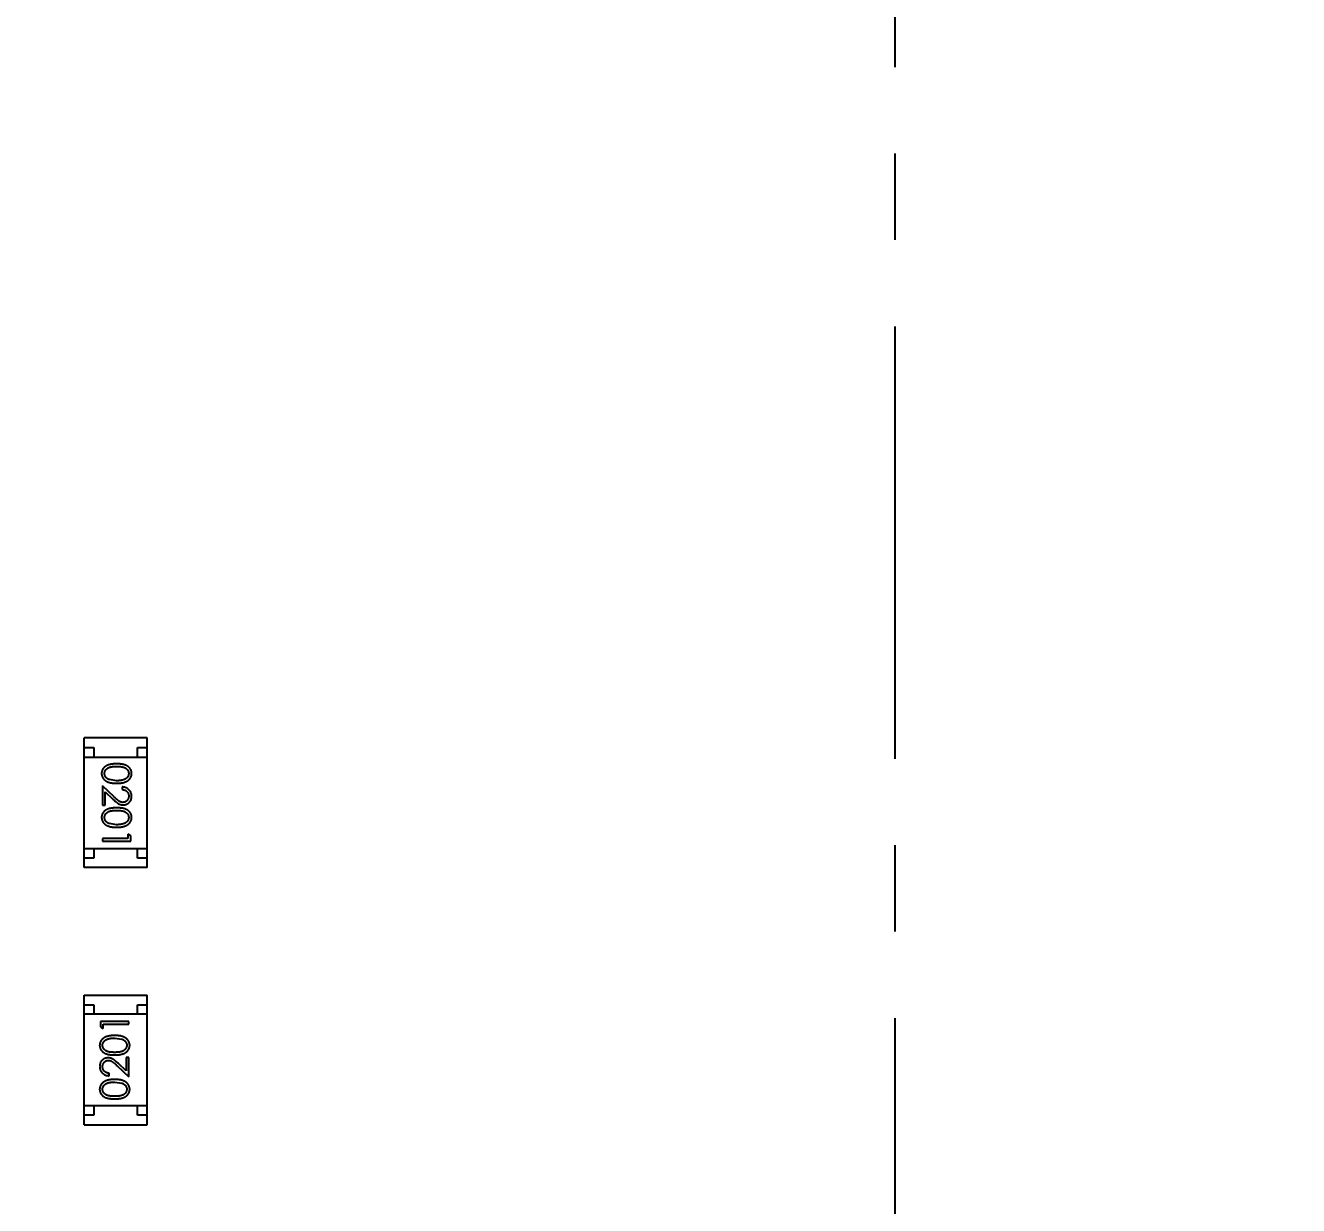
# Model space of a CAD drawing. Header units: millimetres. Extents: x -49 to 153, y -182 to -55.
# Drawn here: x 118.45 to 125.13, y -141.21 to -135.02 of the extents above; entities that cross this region are included whole.
import ezdxf

# ---------------------------------------------------------------- set-up
doc = ezdxf.new("R2010")
doc.units = ezdxf.units.MM
doc.header["$LTSCALE"] = 1.21
doc.header["$MEASUREMENT"] = 0
doc.header["$PDMODE"] = 3
doc.header["$PDSIZE"] = 0.3125
doc.linetypes.add('CENTER', pattern=[0.6, 0.375, -0.075, 0.075, -0.075])
doc.layers.get('0').update_dxf_attribs({"linetype": 'CONTINUOUS'})
doc.layers.get('DEFPOINTS').update_dxf_attribs({"linetype": 'CONTINUOUS'})
doc.layers.add('Dim', color=3, linetype='CONTINUOUS', lineweight=25)
doc.styles.get("Standard").update_dxf_attribs({"font": 'txt', "width": 0.8})
doc.dimstyles.get("Standard").update_dxf_attribs({"dimtxt": 0.15625, "dimasz": 0.1875, "dimexe": 0.125, "dimexo": 0.0625, "dimgap": 0.09, "dimtad": 0, "dimtih": 1, "dimtoh": 1, "dimzin": 4, "dimdsep": 46, "dimtxsty": 'Standard', "dimblk": '_FILLED', "dimblk1": '_FILLED', "dimblk2": '_FILLED', "dimcen": 0.09, "dimazin": 1, "dimtp": 0.01, "dimtm": 0.01, "dimtfac": 1, "dimtofl": 0, "dimtmove": 0, "dimatfit": 3, "dimldrblk": '_FILLED', "dimfxl": 1, "dimtolj": 1, "dimtzin": 4, "dimarcsym": 0})

# ---------------------------------------------------------------- blocks, each defined once
blk = doc.blocks.new('_FILLED')
at = {"color": 0, "linetype": 'ByBlock'}
blk.add_solid([(0, 0), (-1, 0.1667), (-1, -0.1667)], dxfattribs=at)
blk = doc.blocks.new('*D78')
at = {"layer": 'DEFPOINTS', "color": 0}
for p in [(146.8002, -131.0672), (123.0081, -153.3778), (123.0081, -165.0068)]:
    blk.add_point(p, dxfattribs=at)
at = {"layer": 'Dim', "color": 0, "lineweight": -2}
for p, q in [((146.8002, -131.1297), (146.8002, -165.1318)), ((123.0081, -153.4403), (123.0081, -165.1318)), ((124.5081, -165.0068), (133.0142, -165.0068)), ((145.3002, -165.0068), (136.7942, -165.0068))]:
    blk.add_line(p, q, dxfattribs=at)
at = {"layer": 'Dim', "color": 0, "lineweight": -2, "xscale": 1.5, "yscale": 1.5, "zscale": 1.5, "rotation": 180}
blk.add_blockref('_FILLED', (123.0081, -165.0068), dxfattribs=at)
at = {"layer": 'Dim', "color": 0, "lineweight": -2, "xscale": 1.5, "yscale": 1.5, "zscale": 1.5}
blk.add_blockref('_FILLED', (146.8002, -165.0068), dxfattribs=at)
at = {"layer": 'Dim', "color": 0, "insert": (134.9042, -165.0068), "char_height": 1.5, "attachment_point": 5, "line_spacing_factor": 1.5}
blk.add_mtext('\\A1;23.8', dxfattribs=at)
blk = doc.blocks.new('*D80')
at = {"layer": 'DEFPOINTS', "color": 0}
for p in [(95.7094, -126.5744), (123.0081, -126.5744), (150.6978, -126.5744), (95.977, -134.8087), (104.0987, -139.2733)]:
    blk.add_point(p, dxfattribs=at)
at = {"layer": 'Dim', "color": 0, "lineweight": -2}
for p, q in [((95.6469, -126.5744), (94.6256, -126.5744)), ((104.0468, -139.3081), (99.4459, -142.398))]:
    blk.add_line(p, q, dxfattribs=at)
for start, end in [(183.04181, 193.91939), (199.96454, 210.84213)]:
    blk.add_arc((123.0081, -126.5744), 28.2575, start, end, dxfattribs=at)
at = {"layer": 'Dim', "color": 0, "lineweight": -2, "xscale": 1.5, "yscale": 1.5, "zscale": 1.5}
for p, rotation in [((94.7506, -126.5744), 91.52090279416298), ((99.5496, -142.3283), 302.3630280277945)]:
    blk.add_blockref('_FILLED', p, dxfattribs=dict(at, rotation=rotation))
at = {"layer": 'Dim', "color": 0, "insert": (95.977, -134.8087), "char_height": 1.5, "attachment_point": 5, "rotation": 286.94197}
blk.add_mtext('\\A1;34%%d', dxfattribs=at)
blk = doc.blocks.new('*D86')
at = {"layer": 'DEFPOINTS', "color": 0}
for p in [(99.9926, -126.5744), (123.0081, -153.5028), (123.0081, -165.0068)]:
    blk.add_point(p, dxfattribs=at)
at = {"layer": 'Dim', "color": 0, "lineweight": -2}
for p, q in [((99.9926, -126.6369), (99.9926, -165.1318)), ((123.0081, -153.5653), (123.0081, -165.1318)), ((101.4926, -165.0068), (109.7103, -165.0068)), ((121.5081, -165.0068), (113.2903, -165.0068))]:
    blk.add_line(p, q, dxfattribs=at)
at = {"layer": 'Dim', "color": 0, "lineweight": -2, "xscale": 1.5, "yscale": 1.5, "zscale": 1.5, "rotation": 180}
blk.add_blockref('_FILLED', (99.9926, -165.0068), dxfattribs=at)
at = {"layer": 'Dim', "color": 0, "lineweight": -2, "xscale": 1.5, "yscale": 1.5, "zscale": 1.5}
blk.add_blockref('_FILLED', (123.0081, -165.0068), dxfattribs=at)
at = {"layer": 'Dim', "color": 0, "insert": (111.5003, -165.0068), "char_height": 1.5, "attachment_point": 5, "line_spacing_factor": 1.5}
blk.add_mtext('\\A1;23.0', dxfattribs=at)
blk = doc.blocks.new('*D87')
at = {"layer": 'DEFPOINTS', "color": 0}
for p in [(123.0049, -103.5621), (83.9714, -149.5868), (123.0049, -149.5868)]:
    blk.add_point(p, dxfattribs=at)
at = {"layer": 'Dim', "color": 0, "lineweight": -2}
for p, q in [((122.9424, -103.5621), (83.8464, -103.5621)), ((83.9714, -105.0621), (83.9714, -124.1844)), ((83.9714, -148.0868), (83.9714, -128.9644)), ((122.9424, -149.5868), (83.8464, -149.5868))]:
    blk.add_line(p, q, dxfattribs=at)
at = {"layer": 'Dim', "color": 0, "lineweight": -2, "xscale": 1.5, "yscale": 1.5, "zscale": 1.5}
for p, rotation in [((83.9714, -103.5621), 90), ((83.9714, -149.5868), 270)]:
    blk.add_blockref('_FILLED', p, dxfattribs=dict(at, rotation=rotation))
at = {"layer": 'Dim', "color": 0, "insert": (83.9714, -126.5744), "char_height": 1.5, "attachment_point": 5, "rotation": 90, "line_spacing_factor": 1.5}
blk.add_mtext('\\A1;%%C46.0', dxfattribs=at)

msp = doc.modelspace()

# ---------------------------------------------------------------- linework, layer by layer
at = {"color": 4, "linetype": 'CENTER', "ltscale": 5}
msp.add_line((123.0081, -100.2974), (123.0081, -153.3778), dxfattribs=at)
at = {"color": 6, "linetype": 'Continuous'}
for p, q in [((119.0838, -138.7571), (118.7538, -138.7571)), ((118.7538, -139.4371), (118.7538, -138.7571)), ((118.7538, -138.8071), (118.8038, -138.8071)), ((118.8038, -138.8071), (118.8038, -138.8571)), ((119.0338, -138.8071), (119.0838, -138.8071)), ((119.0338, -138.8571), (119.0338, -138.8071)), ((119.0838, -139.4371), (119.0838, -138.7571)), ((118.7538, -138.8571), (119.0838, -138.8571)), ((118.9112, -139.0667), (118.8491, -139.0085)), ((118.8491, -139.0085), (118.8491, -139.1105)), ((118.9241, -138.9816), (118.8864, -138.9759)), ((118.9529, -139.0143), (118.9529, -139.0278)), ((118.8645, -139.0407), (118.9045, -139.0782)), ((118.8645, -139.1105), (118.8645, -139.0407)), ((118.8491, -139.1105), (118.8645, -139.1105)), ((118.9241, -139.2124), (118.8864, -139.2067)), ((118.9837, -139.2855), (118.8491, -139.2855)), ((118.8491, -139.2855), (118.8491, -139.2989)), ((118.9991, -139.2712), (118.9837, -139.2624)), ((118.9837, -139.2624), (118.9837, -139.2855)), ((118.9991, -139.2989), (118.9991, -139.2712)), ((118.7538, -139.3371), (119.0838, -139.3371)), ((118.8038, -139.3371), (118.8038, -139.3871)), ((118.8491, -139.2989), (118.9991, -139.2989)), ((119.0338, -139.3871), (119.0338, -139.3371)), ((118.8038, -139.3871), (118.7538, -139.3871)), ((119.0838, -139.3871), (119.0338, -139.3871)), ((119.0838, -139.4371), (118.7538, -139.4371)), ((118.754, -140.1073), (119.084, -140.1073)), ((118.7541, -140.7873), (118.754, -140.1073)), ((118.754, -140.1573), (118.804, -140.1573)), ((118.804, -140.1573), (118.804, -140.2073)), ((119.034, -140.1573), (119.084, -140.1573)), ((119.034, -140.2073), (119.034, -140.1573)), ((119.0841, -140.7873), (119.084, -140.1073)), ((119.084, -140.2073), (118.754, -140.2073)), ((118.9888, -140.2455), (118.8388, -140.2455)), ((118.8388, -140.2455), (118.8388, -140.2732)), ((118.8388, -140.2732), (118.8542, -140.282)), ((118.8542, -140.2589), (118.9888, -140.2589)), ((118.8542, -140.282), (118.8542, -140.2589)), ((118.9888, -140.2589), (118.9888, -140.2455)), ((118.9138, -140.332), (118.9515, -140.3377)), ((118.9267, -140.4777), (118.9888, -140.5358)), ((118.9734, -140.5037), (118.9333, -140.4662)), ((118.9888, -140.4339), (118.9734, -140.4339)), ((118.9734, -140.4339), (118.9734, -140.5037)), ((118.9888, -140.5358), (118.9888, -140.4339)), ((118.8849, -140.5301), (118.8849, -140.5166)), ((118.9138, -140.5628), (118.9515, -140.5684)), ((119.0841, -140.6873), (118.7541, -140.6873)), ((118.8041, -140.6873), (118.8041, -140.7373)), ((119.0341, -140.7373), (119.0341, -140.6873)), ((118.8041, -140.7373), (118.7541, -140.7373)), ((119.0841, -140.7373), (119.0341, -140.7373)), ((118.7541, -140.7873), (119.0841, -140.7873))]:
    msp.add_line(p, q, dxfattribs=at)
at = {"color": 7, "linetype": 'Continuous'}
msp.add_arc((123.0081, -126.5744), 24.48, 100.97933, 79.01595, dxfattribs=at)
at = {"color": 6, "linetype": 'Continuous'}
for points, knots in [([(118.924, -138.8931), (118.9216, -138.8932), (118.917, -138.8932), (118.9102, -138.8935), (118.9039, -138.894), (118.8979, -138.8947), (118.8924, -138.8956), (118.8872, -138.8967), (118.8825, -138.898), (118.8782, -138.8995), (118.8742, -138.9012), (118.8705, -138.9031), (118.867, -138.9051), (118.8638, -138.9073), (118.8608, -138.9096), (118.8581, -138.912), (118.8557, -138.9147), (118.8535, -138.9175), (118.8515, -138.9204), (118.8499, -138.9234), (118.8484, -138.9265), (118.8473, -138.9297), (118.8464, -138.933), (118.8457, -138.9363), (118.8453, -138.9398), (118.8453, -138.9421), (118.8452, -138.9433)], [0, 0, 0, 0, 0.068113, 0.132564, 0.193427, 0.250218, 0.303569, 0.353576, 0.400235, 0.443586, 0.484619, 0.524292, 0.56238, 0.599049, 0.63494, 0.669782, 0.704009, 0.737842, 0.771098, 0.803896, 0.836415, 0.868639, 0.900715, 0.933378, 0.966213, 1, 1, 1, 1]), ([(118.8452, -138.9433), (118.8453, -138.9445), (118.8453, -138.9469), (118.8457, -138.9504), (118.8464, -138.9538), (118.8473, -138.9572), (118.8485, -138.9604), (118.85, -138.9636), (118.8517, -138.9667), (118.8537, -138.9697), (118.856, -138.9726), (118.8585, -138.9753), (118.8613, -138.978), (118.8643, -138.9804), (118.8676, -138.9826), (118.8712, -138.9847), (118.875, -138.9866), (118.8791, -138.9884), (118.8834, -138.99), (118.8882, -138.9913), (118.8933, -138.9925), (118.8987, -138.9935), (118.9046, -138.9942), (118.9107, -138.9947), (118.9173, -138.995), (118.9217, -138.995), (118.924, -138.9951)], [0, 0, 0, 0, 0.033824, 0.067298, 0.10028, 0.133019, 0.165736, 0.198792, 0.232372, 0.266409, 0.301016, 0.336196, 0.371972, 0.408574, 0.446394, 0.485225, 0.525372, 0.567224, 0.611081, 0.65775, 0.70702, 0.759235, 0.814484, 0.873227, 0.934937, 1, 1, 1, 1]), ([(118.8606, -138.9438), (118.8607, -138.9421), (118.8609, -138.9388), (118.8622, -138.9339), (118.8642, -138.9292), (118.8666, -138.9254), (118.8689, -138.9226), (118.8708, -138.9205), (118.873, -138.9186), (118.8753, -138.9168), (118.8778, -138.9152), (118.8805, -138.9138), (118.8834, -138.9124), (118.8865, -138.9111), (118.8899, -138.9101), (118.8937, -138.9091), (118.8979, -138.9084), (118.9024, -138.9077), (118.9073, -138.9072), (118.9125, -138.9069), (118.9182, -138.9066), (118.9221, -138.9066), (118.9241, -138.9066)], [0, 0, 0, 0, 0.060034, 0.120278, 0.182348, 0.247919, 0.281641, 0.315701, 0.350322, 0.385703, 0.421819, 0.459196, 0.497866, 0.538301, 0.58121, 0.628183, 0.679403, 0.734699, 0.794074, 0.858416, 0.927049, 1, 1, 1, 1]), ([(118.8864, -138.9759), (118.8853, -138.9755), (118.8833, -138.9748), (118.8803, -138.9735), (118.8776, -138.972), (118.8751, -138.9704), (118.8728, -138.9686), (118.8706, -138.9668), (118.8687, -138.9648), (118.8665, -138.962), (118.8641, -138.9583), (118.8621, -138.9536), (118.8608, -138.9487), (118.8607, -138.9454), (118.8606, -138.9438)], [0, 0, 0, 0, 0.075949, 0.148549, 0.218996, 0.286119, 0.351826, 0.416074, 0.478265, 0.540325, 0.660405, 0.774606, 0.887187, 1, 1, 1, 1]), ([(119.0029, -138.9433), (119.0029, -138.9421), (119.0029, -138.9398), (119.0025, -138.9363), (119.0018, -138.933), (119.0009, -138.9297), (118.9997, -138.9264), (118.9982, -138.9233), (118.9965, -138.9203), (118.9946, -138.9173), (118.9923, -138.9145), (118.9899, -138.9119), (118.9872, -138.9094), (118.9842, -138.9071), (118.981, -138.9049), (118.9776, -138.9029), (118.9739, -138.9011), (118.9699, -138.8994), (118.9656, -138.8979), (118.9609, -138.8967), (118.9558, -138.8955), (118.9502, -138.8947), (118.9443, -138.894), (118.9379, -138.8935), (118.9311, -138.8932), (118.9264, -138.8932), (118.924, -138.8931)], [0, 0, 0, 0, 0.033742, 0.066533, 0.099153, 0.13154, 0.164087, 0.196563, 0.229707, 0.263315, 0.297504, 0.331686, 0.366482, 0.4021, 0.438958, 0.476748, 0.515985, 0.556589, 0.599519, 0.645765, 0.695487, 0.748721, 0.805687, 0.866754, 0.931405, 1, 1, 1, 1]), ([(118.924, -138.9951), (118.9263, -138.995), (118.9308, -138.995), (118.9374, -138.9947), (118.9436, -138.9942), (118.9494, -138.9934), (118.9549, -138.9925), (118.96, -138.9913), (118.9648, -138.9899), (118.9692, -138.9883), (118.9733, -138.9865), (118.9771, -138.9846), (118.9807, -138.9824), (118.984, -138.9802), (118.987, -138.9778), (118.9898, -138.9752), (118.9923, -138.9725), (118.9945, -138.9696), (118.9965, -138.9666), (118.9982, -138.9636), (118.9997, -138.9604), (119.0009, -138.9571), (119.0018, -138.9538), (119.0025, -138.9504), (119.0029, -138.9469), (119.0029, -138.9445), (119.0029, -138.9433)], [0, 0, 0, 0, 0.065278, 0.127205, 0.186168, 0.241675, 0.294115, 0.343609, 0.390387, 0.434463, 0.476646, 0.517002, 0.555936, 0.593716, 0.630057, 0.665601, 0.700745, 0.734917, 0.768681, 0.802087, 0.834849, 0.867433, 0.900138, 0.932806, 0.966212, 1, 1, 1, 1]), ([(118.9241, -138.9066), (118.9261, -138.9066), (118.93, -138.9066), (118.9357, -138.9069), (118.9409, -138.9072), (118.9458, -138.9077), (118.9504, -138.9083), (118.9545, -138.9092), (118.9583, -138.9101), (118.9617, -138.9112), (118.9648, -138.9124), (118.9677, -138.9138), (118.9704, -138.9153), (118.9729, -138.9169), (118.9752, -138.9186), (118.9774, -138.9205), (118.9793, -138.9226), (118.9816, -138.9254), (118.9839, -138.9292), (118.986, -138.9339), (118.9873, -138.9388), (118.9875, -138.9421), (118.9875, -138.9437)], [0, 0, 0, 0, 0.073302, 0.142286, 0.206253, 0.266017, 0.321612, 0.372532, 0.419497, 0.462398, 0.502825, 0.541489, 0.579034, 0.615143, 0.650298, 0.684912, 0.718701, 0.752189, 0.817245, 0.879117, 0.939613, 1, 1, 1, 1]), ([(118.9875, -138.9437), (118.9875, -138.9454), (118.9873, -138.9487), (118.986, -138.9535), (118.9839, -138.9582), (118.9816, -138.9619), (118.9793, -138.9648), (118.9773, -138.9668), (118.9751, -138.9688), (118.9726, -138.9706), (118.9699, -138.9723), (118.9669, -138.9738), (118.9637, -138.9753), (118.9603, -138.9766), (118.9566, -138.9778), (118.9527, -138.9789), (118.9486, -138.9797), (118.9442, -138.9804), (118.9395, -138.9809), (118.9346, -138.9814), (118.9294, -138.9815), (118.9259, -138.9816), (118.9241, -138.9816)], [0, 0, 0, 0, 0.059689, 0.119507, 0.181075, 0.246162, 0.279894, 0.314468, 0.350403, 0.387474, 0.426147, 0.466624, 0.508745, 0.553328, 0.600058, 0.649177, 0.700552, 0.754894, 0.811825, 0.871514, 0.934319, 1, 1, 1, 1]), ([(119.0029, -139.0632), (119.0029, -139.0615), (119.0028, -139.0582), (119.0021, -139.0534), (119.001, -139.0488), (118.9995, -139.0444), (118.9975, -139.0402), (118.9951, -139.0361), (118.9922, -139.0323), (118.9889, -139.0288), (118.9853, -139.0255), (118.9814, -139.0226), (118.9772, -139.0202), (118.9729, -139.0182), (118.9682, -139.0165), (118.9633, -139.0154), (118.9582, -139.0146), (118.9547, -139.0144), (118.9529, -139.0143)], [0, 0, 0, 0, 0.06445, 0.126725, 0.187421, 0.247417, 0.306749, 0.366595, 0.427749, 0.490235, 0.553031, 0.614805, 0.676505, 0.738096, 0.801021, 0.864897, 0.931209, 1, 1, 1, 1]), ([(118.9045, -139.0782), (118.9061, -139.0796), (118.909, -139.0824), (118.9134, -139.0863), (118.9175, -139.0899), (118.9214, -139.0931), (118.925, -139.0959), (118.9284, -139.0984), (118.9316, -139.1005), (118.9354, -139.1028), (118.9401, -139.1052), (118.946, -139.1071), (118.9521, -139.1083), (118.9563, -139.1085), (118.9583, -139.1085)], [0, 0, 0, 0, 0.09953, 0.192079, 0.277712, 0.357454, 0.429648, 0.495771, 0.555538, 0.608657, 0.707578, 0.804328, 0.901298, 1, 1, 1, 1]), ([(118.9571, -139.0951), (118.9555, -139.095), (118.9523, -139.0949), (118.9475, -139.0938), (118.9428, -139.0921), (118.939, -139.0902), (118.9359, -139.0881), (118.9332, -139.0862), (118.9303, -139.0839), (118.927, -139.0812), (118.9235, -139.0781), (118.9196, -139.0747), (118.9155, -139.0708), (118.9126, -139.0681), (118.9112, -139.0667)], [0, 0, 0, 0, 0.088014, 0.174976, 0.2638, 0.355443, 0.406413, 0.465519, 0.533076, 0.609353, 0.693899, 0.787171, 0.889197, 1, 1, 1, 1]), ([(118.9529, -139.0278), (118.9543, -139.0279), (118.9569, -139.0281), (118.9606, -139.0289), (118.9642, -139.0298), (118.9675, -139.0311), (118.9706, -139.0326), (118.9735, -139.0343), (118.9761, -139.0363), (118.9785, -139.0386), (118.9806, -139.041), (118.9825, -139.0436), (118.9841, -139.0464), (118.9853, -139.0494), (118.9863, -139.0524), (118.987, -139.0557), (118.9875, -139.059), (118.9875, -139.0614), (118.9876, -139.0625)], [0, 0, 0, 0, 0.073648, 0.143686, 0.210962, 0.275557, 0.338064, 0.399311, 0.4594, 0.51934, 0.579024, 0.637809, 0.695959, 0.754122, 0.813113, 0.873453, 0.935561, 1, 1, 1, 1]), ([(118.9876, -139.0625), (118.9875, -139.0636), (118.9875, -139.0659), (118.987, -139.0691), (118.9863, -139.0722), (118.9854, -139.0752), (118.9841, -139.078), (118.9825, -139.0807), (118.9807, -139.0832), (118.9786, -139.0857), (118.9763, -139.0879), (118.9739, -139.0898), (118.9714, -139.0914), (118.9688, -139.0928), (118.966, -139.0938), (118.9631, -139.0945), (118.9602, -139.095), (118.9582, -139.095), (118.9571, -139.0951)], [0, 0, 0, 0, 0.068027, 0.133505, 0.19695, 0.26027, 0.322741, 0.384982, 0.448465, 0.513424, 0.578224, 0.640011, 0.700094, 0.760067, 0.819012, 0.877878, 0.938035, 1, 1, 1, 1]), ([(118.9583, -139.1085), (118.9598, -139.1085), (118.9628, -139.1084), (118.9671, -139.1078), (118.9712, -139.1068), (118.9752, -139.1055), (118.9791, -139.1037), (118.9828, -139.1015), (118.9863, -139.099), (118.9897, -139.096), (118.9928, -139.0928), (118.9955, -139.0893), (118.9978, -139.0855), (118.9997, -139.0816), (119.0012, -139.0773), (119.0022, -139.0728), (119.0028, -139.0681), (119.0029, -139.0649), (119.0029, -139.0632)], [0, 0, 0, 0, 0.06271, 0.123347, 0.183401, 0.242828, 0.302097, 0.36242, 0.423725, 0.487032, 0.550491, 0.612709, 0.674265, 0.73617, 0.799211, 0.863483, 0.930525, 1, 1, 1, 1]), ([(118.924, -139.1239), (118.9216, -139.1239), (118.917, -139.124), (118.9102, -139.1243), (118.9039, -139.1248), (118.8979, -139.1255), (118.8924, -139.1264), (118.8873, -139.1274), (118.8825, -139.1288), (118.8782, -139.1303), (118.8742, -139.132), (118.8705, -139.1338), (118.867, -139.1358), (118.8638, -139.138), (118.8608, -139.1403), (118.8581, -139.1428), (118.8557, -139.1455), (118.8535, -139.1482), (118.8516, -139.1512), (118.8499, -139.1542), (118.8484, -139.1573), (118.8473, -139.1605), (118.8464, -139.1637), (118.8457, -139.1671), (118.8453, -139.1706), (118.8453, -139.1729), (118.8453, -139.1741)], [0, 0, 0, 0, 0.068113, 0.132564, 0.193427, 0.250218, 0.303569, 0.353576, 0.400235, 0.443586, 0.484619, 0.524292, 0.56238, 0.599049, 0.63494, 0.669782, 0.704009, 0.737842, 0.771098, 0.803896, 0.836415, 0.868639, 0.900715, 0.933378, 0.966213, 1, 1, 1, 1]), ([(118.8606, -139.1745), (118.8607, -139.1729), (118.8609, -139.1696), (118.8622, -139.1647), (118.8643, -139.16), (118.8666, -139.1562), (118.8689, -139.1533), (118.8709, -139.1513), (118.873, -139.1494), (118.8753, -139.1476), (118.8778, -139.146), (118.8805, -139.1445), (118.8834, -139.1432), (118.8866, -139.1419), (118.89, -139.1408), (118.8937, -139.1399), (118.8979, -139.1391), (118.9024, -139.1385), (118.9073, -139.138), (118.9126, -139.1377), (118.9182, -139.1374), (118.9221, -139.1374), (118.9241, -139.1374)], [0, 0, 0, 0, 0.060034, 0.120278, 0.182348, 0.247919, 0.281641, 0.315701, 0.350322, 0.385703, 0.421819, 0.459196, 0.497866, 0.538301, 0.58121, 0.628183, 0.679403, 0.734699, 0.794074, 0.858416, 0.927049, 1, 1, 1, 1]), ([(119.0029, -139.1741), (119.0029, -139.1729), (119.0029, -139.1705), (119.0025, -139.1671), (119.0018, -139.1637), (119.0009, -139.1604), (118.9997, -139.1572), (118.9983, -139.1541), (118.9965, -139.1511), (118.9946, -139.1481), (118.9924, -139.1453), (118.9899, -139.1426), (118.9872, -139.1402), (118.9842, -139.1378), (118.981, -139.1357), (118.9776, -139.1337), (118.9739, -139.1318), (118.9699, -139.1302), (118.9656, -139.1287), (118.9609, -139.1274), (118.9558, -139.1263), (118.9503, -139.1255), (118.9443, -139.1248), (118.9379, -139.1243), (118.9311, -139.124), (118.9264, -139.1239), (118.924, -139.1239)], [0, 0, 0, 0, 0.033742, 0.066533, 0.099153, 0.13154, 0.164087, 0.196563, 0.229707, 0.263315, 0.297504, 0.331686, 0.366482, 0.4021, 0.438958, 0.476748, 0.515985, 0.556589, 0.599519, 0.645765, 0.695487, 0.748721, 0.805687, 0.866754, 0.931405, 1, 1, 1, 1]), ([(118.9241, -139.1374), (118.9261, -139.1374), (118.93, -139.1374), (118.9357, -139.1377), (118.941, -139.138), (118.9459, -139.1385), (118.9504, -139.1391), (118.9545, -139.1399), (118.9583, -139.1408), (118.9617, -139.1419), (118.9648, -139.1432), (118.9677, -139.1445), (118.9704, -139.146), (118.9729, -139.1477), (118.9753, -139.1494), (118.9774, -139.1513), (118.9793, -139.1533), (118.9816, -139.1562), (118.9839, -139.1599), (118.9861, -139.1646), (118.9873, -139.1695), (118.9875, -139.1729), (118.9876, -139.1745)], [0, 0, 0, 0, 0.073302, 0.142286, 0.206253, 0.266017, 0.321612, 0.372532, 0.419497, 0.462398, 0.502825, 0.541489, 0.579034, 0.615143, 0.650298, 0.684912, 0.718701, 0.752189, 0.817245, 0.879117, 0.939613, 1, 1, 1, 1]), ([(118.8453, -139.1741), (118.8453, -139.1753), (118.8453, -139.1776), (118.8458, -139.1812), (118.8464, -139.1846), (118.8473, -139.1879), (118.8486, -139.1912), (118.85, -139.1944), (118.8518, -139.1975), (118.8537, -139.2005), (118.856, -139.2034), (118.8585, -139.2061), (118.8613, -139.2087), (118.8643, -139.2111), (118.8676, -139.2134), (118.8712, -139.2154), (118.875, -139.2174), (118.8791, -139.2191), (118.8835, -139.2208), (118.8882, -139.2221), (118.8933, -139.2233), (118.8987, -139.2242), (118.9046, -139.2249), (118.9107, -139.2255), (118.9173, -139.2258), (118.9217, -139.2258), (118.924, -139.2258)], [0, 0, 0, 0, 0.033824, 0.067298, 0.10028, 0.133019, 0.165736, 0.198792, 0.232372, 0.266409, 0.301016, 0.336196, 0.371972, 0.408574, 0.446394, 0.485225, 0.525372, 0.567224, 0.611081, 0.65775, 0.70702, 0.759235, 0.814484, 0.873227, 0.934937, 1, 1, 1, 1]), ([(118.8864, -139.2067), (118.8853, -139.2063), (118.8833, -139.2056), (118.8804, -139.2042), (118.8776, -139.2028), (118.8751, -139.2012), (118.8728, -139.1994), (118.8707, -139.1976), (118.8688, -139.1956), (118.8665, -139.1927), (118.8642, -139.1891), (118.8622, -139.1844), (118.8608, -139.1795), (118.8607, -139.1762), (118.8606, -139.1745)], [0, 0, 0, 0, 0.075949, 0.148549, 0.218996, 0.286119, 0.351826, 0.416074, 0.478265, 0.540325, 0.660405, 0.774606, 0.887187, 1, 1, 1, 1]), ([(118.924, -139.2258), (118.9263, -139.2258), (118.9308, -139.2258), (118.9374, -139.2255), (118.9436, -139.2249), (118.9495, -139.2242), (118.9549, -139.2232), (118.9601, -139.2221), (118.9648, -139.2206), (118.9692, -139.2191), (118.9733, -139.2172), (118.9771, -139.2153), (118.9807, -139.2132), (118.984, -139.211), (118.987, -139.2085), (118.9898, -139.206), (118.9923, -139.2033), (118.9946, -139.2004), (118.9966, -139.1974), (118.9983, -139.1943), (118.9997, -139.1912), (119.0009, -139.1879), (119.0018, -139.1846), (119.0025, -139.1811), (119.0029, -139.1776), (119.0029, -139.1753), (119.0029, -139.1741)], [0, 0, 0, 0, 0.065278, 0.127205, 0.186168, 0.241675, 0.294115, 0.343609, 0.390387, 0.434463, 0.476646, 0.517002, 0.555936, 0.593716, 0.630057, 0.665601, 0.700745, 0.734917, 0.768681, 0.802087, 0.834849, 0.867433, 0.900138, 0.932806, 0.966212, 1, 1, 1, 1]), ([(118.9876, -139.1745), (118.9875, -139.1762), (118.9873, -139.1794), (118.9861, -139.1843), (118.9839, -139.189), (118.9816, -139.1927), (118.9793, -139.1956), (118.9773, -139.1976), (118.9751, -139.1996), (118.9726, -139.2014), (118.9699, -139.2031), (118.9669, -139.2046), (118.9637, -139.2061), (118.9603, -139.2074), (118.9566, -139.2085), (118.9527, -139.2096), (118.9486, -139.2104), (118.9442, -139.2112), (118.9395, -139.2117), (118.9346, -139.2121), (118.9294, -139.2123), (118.9259, -139.2124), (118.9241, -139.2124)], [0, 0, 0, 0, 0.059689, 0.119507, 0.181075, 0.246162, 0.279894, 0.314468, 0.350403, 0.387474, 0.426147, 0.466624, 0.508745, 0.553328, 0.600058, 0.649177, 0.700552, 0.754894, 0.811825, 0.871514, 0.934319, 1, 1, 1, 1]), ([(118.9138, -140.3185), (118.9115, -140.3186), (118.907, -140.3186), (118.9005, -140.3189), (118.8943, -140.3195), (118.8884, -140.3202), (118.883, -140.3212), (118.8778, -140.3223), (118.8731, -140.3237), (118.8687, -140.3253), (118.8646, -140.3271), (118.8607, -140.329), (118.8572, -140.3312), (118.8539, -140.3334), (118.8509, -140.3358), (118.8481, -140.3384), (118.8455, -140.3411), (118.8433, -140.344), (118.8413, -140.347), (118.8396, -140.3501), (118.8382, -140.3532), (118.837, -140.3565), (118.8361, -140.3598), (118.8354, -140.3632), (118.835, -140.3668), (118.835, -140.3691), (118.8349, -140.3703)], [0, 0, 0, 0, 0.065278, 0.127205, 0.186168, 0.241675, 0.294115, 0.343609, 0.390387, 0.434463, 0.476646, 0.517002, 0.555936, 0.593716, 0.630057, 0.665601, 0.700745, 0.734917, 0.768681, 0.802087, 0.834849, 0.867433, 0.900138, 0.932806, 0.966212, 1, 1, 1, 1]), ([(118.8503, -140.3699), (118.8504, -140.3682), (118.8506, -140.3649), (118.8518, -140.3601), (118.854, -140.3554), (118.8563, -140.3517), (118.8586, -140.3488), (118.8606, -140.3468), (118.8628, -140.3448), (118.8653, -140.343), (118.868, -140.3413), (118.871, -140.3398), (118.8741, -140.3383), (118.8776, -140.337), (118.8812, -140.3358), (118.8851, -140.3348), (118.8893, -140.334), (118.8937, -140.3332), (118.8984, -140.3327), (118.9033, -140.3322), (118.9084, -140.3321), (118.912, -140.332), (118.9138, -140.332)], [0, 0, 0, 0, 0.059689, 0.119507, 0.181075, 0.246162, 0.279894, 0.314468, 0.350403, 0.387474, 0.426147, 0.466624, 0.508745, 0.553328, 0.600058, 0.649177, 0.700552, 0.754894, 0.811825, 0.871514, 0.934319, 1, 1, 1, 1]), ([(118.9926, -140.3703), (118.9926, -140.3691), (118.9926, -140.3667), (118.9921, -140.3632), (118.9915, -140.3598), (118.9905, -140.3564), (118.9893, -140.3532), (118.9879, -140.35), (118.9861, -140.3469), (118.9842, -140.3439), (118.9819, -140.341), (118.9794, -140.3383), (118.9766, -140.3357), (118.9735, -140.3333), (118.9702, -140.331), (118.9667, -140.3289), (118.9629, -140.327), (118.9588, -140.3252), (118.9544, -140.3236), (118.9497, -140.3223), (118.9446, -140.3211), (118.9391, -140.3202), (118.9333, -140.3195), (118.9271, -140.3189), (118.9206, -140.3186), (118.9161, -140.3186), (118.9138, -140.3185)], [0, 0, 0, 0, 0.033824, 0.067298, 0.10028, 0.133019, 0.165736, 0.198792, 0.232372, 0.266409, 0.301016, 0.336196, 0.371972, 0.408574, 0.446394, 0.485225, 0.525372, 0.567224, 0.611081, 0.65775, 0.70702, 0.759235, 0.814484, 0.873227, 0.934937, 1, 1, 1, 1]), ([(118.9515, -140.3377), (118.9525, -140.3381), (118.9546, -140.3388), (118.9575, -140.3402), (118.9602, -140.3416), (118.9628, -140.3432), (118.9651, -140.345), (118.9672, -140.3468), (118.9691, -140.3488), (118.9714, -140.3516), (118.9737, -140.3553), (118.9757, -140.36), (118.977, -140.3649), (118.9772, -140.3682), (118.9772, -140.3699)], [0, 0, 0, 0, 0.075949, 0.148549, 0.218996, 0.286119, 0.351826, 0.416074, 0.478265, 0.540325, 0.660405, 0.774606, 0.887187, 1, 1, 1, 1]), ([(118.8349, -140.3703), (118.835, -140.3715), (118.835, -140.3738), (118.8354, -140.3773), (118.8361, -140.3807), (118.837, -140.3839), (118.8382, -140.3872), (118.8396, -140.3903), (118.8413, -140.3933), (118.8433, -140.3963), (118.8455, -140.3991), (118.848, -140.4017), (118.8507, -140.4042), (118.8536, -140.4065), (118.8569, -140.4087), (118.8603, -140.4107), (118.864, -140.4125), (118.868, -140.4142), (118.8723, -140.4157), (118.877, -140.417), (118.8821, -140.4181), (118.8876, -140.4189), (118.8936, -140.4196), (118.9, -140.4201), (118.9068, -140.4204), (118.9114, -140.4204), (118.9138, -140.4205)], [0, 0, 0, 0, 0.033742, 0.066533, 0.099153, 0.13154, 0.164087, 0.196563, 0.229707, 0.263315, 0.297504, 0.331686, 0.366482, 0.4021, 0.438958, 0.476748, 0.515985, 0.556589, 0.599519, 0.645765, 0.695487, 0.748721, 0.805687, 0.866754, 0.931405, 1, 1, 1, 1]), ([(118.9138, -140.407), (118.9118, -140.407), (118.9079, -140.407), (118.9022, -140.4067), (118.8969, -140.4064), (118.892, -140.4059), (118.8875, -140.4053), (118.8834, -140.4044), (118.8796, -140.4035), (118.8762, -140.4024), (118.8731, -140.4012), (118.8702, -140.3998), (118.8675, -140.3983), (118.865, -140.3967), (118.8626, -140.395), (118.8605, -140.3931), (118.8586, -140.3911), (118.8563, -140.3882), (118.854, -140.3845), (118.8518, -140.3798), (118.8506, -140.3748), (118.8504, -140.3715), (118.8503, -140.3699)], [0, 0, 0, 0, 0.073302, 0.142286, 0.206253, 0.266017, 0.321612, 0.372532, 0.419497, 0.462398, 0.502825, 0.541489, 0.579034, 0.615143, 0.650298, 0.684912, 0.718701, 0.752189, 0.817245, 0.879117, 0.939613, 1, 1, 1, 1]), ([(118.9772, -140.3699), (118.9772, -140.3715), (118.977, -140.3748), (118.9757, -140.3797), (118.9736, -140.3844), (118.9712, -140.3882), (118.9689, -140.391), (118.967, -140.3931), (118.9649, -140.395), (118.9626, -140.3968), (118.96, -140.3984), (118.9573, -140.3999), (118.9544, -140.4012), (118.9513, -140.4025), (118.9479, -140.4036), (118.9441, -140.4045), (118.94, -140.4052), (118.9355, -140.4059), (118.9306, -140.4064), (118.9253, -140.4067), (118.9197, -140.407), (118.9158, -140.407), (118.9138, -140.407)], [0, 0, 0, 0, 0.060034, 0.120278, 0.182348, 0.247919, 0.281641, 0.315701, 0.350322, 0.385703, 0.421819, 0.459196, 0.497866, 0.538301, 0.58121, 0.628183, 0.679403, 0.734699, 0.794074, 0.858416, 0.927049, 1, 1, 1, 1]), ([(118.9138, -140.4205), (118.9162, -140.4204), (118.9209, -140.4204), (118.9276, -140.4201), (118.934, -140.4196), (118.9399, -140.4189), (118.9455, -140.418), (118.9506, -140.4169), (118.9553, -140.4156), (118.9597, -140.4141), (118.9637, -140.4124), (118.9674, -140.4105), (118.9709, -140.4085), (118.9741, -140.4064), (118.977, -140.4041), (118.9798, -140.4016), (118.9822, -140.3989), (118.9844, -140.3961), (118.9863, -140.3932), (118.988, -140.3902), (118.9895, -140.3871), (118.9906, -140.3839), (118.9915, -140.3806), (118.9922, -140.3773), (118.9926, -140.3738), (118.9926, -140.3715), (118.9926, -140.3703)], [0, 0, 0, 0, 0.068113, 0.132564, 0.193427, 0.250218, 0.303569, 0.353576, 0.400235, 0.443586, 0.484619, 0.524292, 0.56238, 0.599049, 0.63494, 0.669782, 0.704009, 0.737842, 0.771098, 0.803896, 0.836415, 0.868639, 0.900715, 0.933378, 0.966213, 1, 1, 1, 1]), ([(118.8795, -140.4358), (118.878, -140.4359), (118.8751, -140.436), (118.8708, -140.4366), (118.8667, -140.4376), (118.8626, -140.4389), (118.8588, -140.4407), (118.8551, -140.4429), (118.8515, -140.4454), (118.8482, -140.4483), (118.845, -140.4515), (118.8424, -140.4551), (118.8401, -140.4588), (118.8382, -140.4628), (118.8367, -140.4671), (118.8357, -140.4716), (118.8351, -140.4763), (118.835, -140.4795), (118.8349, -140.4812)], [0, 0, 0, 0, 0.06271, 0.123347, 0.183401, 0.242828, 0.302097, 0.36242, 0.423725, 0.487032, 0.550491, 0.612709, 0.674265, 0.73617, 0.799211, 0.863483, 0.930525, 1, 1, 1, 1]), ([(118.8349, -140.4812), (118.835, -140.4828), (118.8351, -140.4861), (118.8357, -140.491), (118.8369, -140.4956), (118.8384, -140.5), (118.8404, -140.5042), (118.8428, -140.5083), (118.8457, -140.5121), (118.849, -140.5156), (118.8526, -140.5189), (118.8565, -140.5218), (118.8606, -140.5242), (118.865, -140.5262), (118.8697, -140.5279), (118.8745, -140.529), (118.8797, -140.5298), (118.8832, -140.53), (118.8849, -140.5301)], [0, 0, 0, 0, 0.06445, 0.126725, 0.187421, 0.247417, 0.306749, 0.366595, 0.427749, 0.490235, 0.553031, 0.614805, 0.676505, 0.738096, 0.801021, 0.864897, 0.931209, 1, 1, 1, 1]), ([(118.8503, -140.4819), (118.8504, -140.4807), (118.8504, -140.4785), (118.8508, -140.4753), (118.8515, -140.4722), (118.8525, -140.4692), (118.8538, -140.4664), (118.8553, -140.4637), (118.8572, -140.4611), (118.8593, -140.4587), (118.8616, -140.4565), (118.864, -140.4546), (118.8665, -140.453), (118.8691, -140.4516), (118.8719, -140.4506), (118.8747, -140.4499), (118.8777, -140.4494), (118.8797, -140.4493), (118.8807, -140.4493)], [0, 0, 0, 0, 0.068027, 0.133505, 0.19695, 0.26027, 0.322741, 0.384982, 0.448465, 0.513424, 0.578224, 0.640011, 0.700094, 0.760067, 0.819012, 0.877878, 0.938035, 1, 1, 1, 1]), ([(118.8849, -140.5166), (118.8836, -140.5165), (118.881, -140.5162), (118.8772, -140.5155), (118.8737, -140.5146), (118.8704, -140.5133), (118.8673, -140.5118), (118.8644, -140.5101), (118.8618, -140.5081), (118.8594, -140.5058), (118.8573, -140.5034), (118.8554, -140.5007), (118.8538, -140.498), (118.8526, -140.495), (118.8516, -140.4919), (118.8508, -140.4887), (118.8504, -140.4853), (118.8504, -140.483), (118.8503, -140.4819)], [0, 0, 0, 0, 0.073648, 0.143686, 0.210962, 0.275557, 0.338064, 0.399311, 0.4594, 0.51934, 0.579024, 0.637809, 0.695959, 0.754122, 0.813113, 0.873453, 0.935561, 1, 1, 1, 1]), ([(118.9333, -140.4662), (118.9318, -140.4648), (118.9288, -140.462), (118.9245, -140.458), (118.9204, -140.4545), (118.9165, -140.4513), (118.9129, -140.4484), (118.9095, -140.446), (118.9063, -140.4439), (118.9025, -140.4415), (118.8977, -140.4392), (118.8918, -140.4373), (118.8858, -140.4361), (118.8816, -140.4359), (118.8795, -140.4358)], [0, 0, 0, 0, 0.09953, 0.192079, 0.277712, 0.357454, 0.429648, 0.495771, 0.555538, 0.608657, 0.707578, 0.804328, 0.901298, 1, 1, 1, 1]), ([(118.8807, -140.4493), (118.8824, -140.4494), (118.8856, -140.4495), (118.8904, -140.4505), (118.895, -140.4522), (118.8988, -140.4542), (118.902, -140.4563), (118.9047, -140.4581), (118.9076, -140.4605), (118.9109, -140.4631), (118.9144, -140.4662), (118.9182, -140.4697), (118.9224, -140.4735), (118.9252, -140.4763), (118.9267, -140.4777)], [0, 0, 0, 0, 0.088014, 0.174976, 0.2638, 0.355443, 0.406413, 0.465519, 0.533076, 0.609353, 0.693899, 0.787171, 0.889197, 1, 1, 1, 1]), ([(118.9139, -140.5493), (118.9116, -140.5493), (118.9071, -140.5494), (118.9005, -140.5497), (118.8943, -140.5502), (118.8884, -140.551), (118.883, -140.5519), (118.8778, -140.5531), (118.8731, -140.5545), (118.8687, -140.5561), (118.8646, -140.5579), (118.8607, -140.5598), (118.8572, -140.5619), (118.8539, -140.5642), (118.8509, -140.5666), (118.8481, -140.5692), (118.8456, -140.5719), (118.8433, -140.5748), (118.8413, -140.5777), (118.8396, -140.5808), (118.8382, -140.584), (118.837, -140.5873), (118.8361, -140.5906), (118.8354, -140.594), (118.835, -140.5975), (118.835, -140.5999), (118.835, -140.6011)], [0, 0, 0, 0, 0.065278, 0.127205, 0.186168, 0.241675, 0.294115, 0.343609, 0.390387, 0.434463, 0.476646, 0.517002, 0.555936, 0.593716, 0.630057, 0.665601, 0.700745, 0.734917, 0.768681, 0.802087, 0.834849, 0.867433, 0.900138, 0.932806, 0.966212, 1, 1, 1, 1]), ([(118.9926, -140.6011), (118.9926, -140.5999), (118.9926, -140.5975), (118.9921, -140.594), (118.9915, -140.5906), (118.9906, -140.5872), (118.9893, -140.584), (118.9879, -140.5807), (118.9861, -140.5777), (118.9842, -140.5746), (118.9819, -140.5718), (118.9794, -140.569), (118.9766, -140.5664), (118.9736, -140.564), (118.9703, -140.5618), (118.9667, -140.5597), (118.9629, -140.5578), (118.9588, -140.556), (118.9544, -140.5544), (118.9497, -140.5531), (118.9446, -140.5519), (118.9391, -140.5509), (118.9333, -140.5502), (118.9272, -140.5497), (118.9206, -140.5494), (118.9161, -140.5493), (118.9139, -140.5493)], [0, 0, 0, 0, 0.033824, 0.067298, 0.10028, 0.133019, 0.165736, 0.198792, 0.232372, 0.266409, 0.301016, 0.336196, 0.371972, 0.408574, 0.446394, 0.485225, 0.525372, 0.567224, 0.611081, 0.65775, 0.70702, 0.759235, 0.814484, 0.873227, 0.934937, 1, 1, 1, 1]), ([(118.835, -140.6011), (118.835, -140.6023), (118.835, -140.6046), (118.8354, -140.6081), (118.8361, -140.6114), (118.837, -140.6147), (118.8382, -140.6179), (118.8396, -140.6211), (118.8414, -140.6241), (118.8433, -140.627), (118.8455, -140.6298), (118.848, -140.6325), (118.8507, -140.635), (118.8536, -140.6373), (118.8569, -140.6394), (118.8603, -140.6415), (118.864, -140.6433), (118.868, -140.645), (118.8723, -140.6465), (118.877, -140.6477), (118.8821, -140.6489), (118.8876, -140.6497), (118.8936, -140.6504), (118.9, -140.6509), (118.9068, -140.6512), (118.9115, -140.6512), (118.9139, -140.6512)], [0, 0, 0, 0, 0.033742, 0.066533, 0.099153, 0.13154, 0.164087, 0.196563, 0.229707, 0.263315, 0.297504, 0.331686, 0.366482, 0.4021, 0.438958, 0.476748, 0.515985, 0.556589, 0.599519, 0.645765, 0.695487, 0.748721, 0.805687, 0.866754, 0.931405, 1, 1, 1, 1]), ([(118.8503, -140.6006), (118.8504, -140.599), (118.8506, -140.5957), (118.8518, -140.5909), (118.854, -140.5862), (118.8563, -140.5824), (118.8586, -140.5796), (118.8606, -140.5775), (118.8628, -140.5756), (118.8653, -140.5738), (118.868, -140.5721), (118.871, -140.5705), (118.8742, -140.5691), (118.8776, -140.5678), (118.8813, -140.5666), (118.8851, -140.5655), (118.8893, -140.5647), (118.8937, -140.564), (118.8984, -140.5635), (118.9033, -140.563), (118.9085, -140.5628), (118.912, -140.5628), (118.9138, -140.5628)], [0, 0, 0, 0, 0.059689, 0.119507, 0.181075, 0.246162, 0.279894, 0.314468, 0.350403, 0.387474, 0.426147, 0.466624, 0.508745, 0.553328, 0.600058, 0.649177, 0.700552, 0.754894, 0.811825, 0.871514, 0.934319, 1, 1, 1, 1]), ([(118.9138, -140.6378), (118.9118, -140.6378), (118.9079, -140.6378), (118.9022, -140.6375), (118.8969, -140.6372), (118.892, -140.6366), (118.8875, -140.636), (118.8834, -140.6352), (118.8796, -140.6343), (118.8762, -140.6332), (118.8731, -140.632), (118.8702, -140.6306), (118.8675, -140.6291), (118.865, -140.6275), (118.8626, -140.6257), (118.8605, -140.6238), (118.8586, -140.6218), (118.8563, -140.619), (118.854, -140.6152), (118.8518, -140.6105), (118.8506, -140.6056), (118.8504, -140.6023), (118.8503, -140.6006)], [0, 0, 0, 0, 0.073302, 0.142286, 0.206253, 0.266017, 0.321612, 0.372532, 0.419497, 0.462398, 0.502825, 0.541489, 0.579034, 0.615143, 0.650298, 0.684912, 0.718701, 0.752189, 0.817245, 0.879117, 0.939613, 1, 1, 1, 1]), ([(118.9773, -140.6006), (118.9772, -140.6023), (118.977, -140.6056), (118.9757, -140.6105), (118.9736, -140.6152), (118.9713, -140.619), (118.969, -140.6218), (118.967, -140.6239), (118.9649, -140.6258), (118.9626, -140.6275), (118.9601, -140.6292), (118.9574, -140.6306), (118.9545, -140.632), (118.9513, -140.6332), (118.9479, -140.6343), (118.9442, -140.6352), (118.94, -140.636), (118.9355, -140.6367), (118.9306, -140.6371), (118.9253, -140.6375), (118.9197, -140.6378), (118.9158, -140.6378), (118.9138, -140.6378)], [0, 0, 0, 0, 0.060034, 0.120278, 0.182348, 0.247919, 0.281641, 0.315701, 0.350322, 0.385703, 0.421819, 0.459196, 0.497866, 0.538301, 0.58121, 0.628183, 0.679403, 0.734699, 0.794074, 0.858416, 0.927049, 1, 1, 1, 1]), ([(118.9139, -140.6512), (118.9162, -140.6512), (118.9209, -140.6512), (118.9277, -140.6509), (118.934, -140.6504), (118.94, -140.6497), (118.9455, -140.6488), (118.9506, -140.6477), (118.9554, -140.6464), (118.9597, -140.6449), (118.9637, -140.6432), (118.9674, -140.6413), (118.9709, -140.6393), (118.9741, -140.6371), (118.9771, -140.6348), (118.9798, -140.6324), (118.9822, -140.6297), (118.9844, -140.6269), (118.9863, -140.624), (118.988, -140.621), (118.9895, -140.6179), (118.9906, -140.6147), (118.9915, -140.6114), (118.9922, -140.608), (118.9926, -140.6046), (118.9926, -140.6023), (118.9926, -140.6011)], [0, 0, 0, 0, 0.068113, 0.132564, 0.193427, 0.250218, 0.303569, 0.353576, 0.400235, 0.443586, 0.484619, 0.524292, 0.56238, 0.599049, 0.63494, 0.669782, 0.704009, 0.737842, 0.771098, 0.803896, 0.836415, 0.868639, 0.900715, 0.933378, 0.966213, 1, 1, 1, 1]), ([(118.9515, -140.5684), (118.9526, -140.5688), (118.9546, -140.5696), (118.9575, -140.5709), (118.9603, -140.5724), (118.9628, -140.574), (118.9651, -140.5757), (118.9672, -140.5776), (118.9691, -140.5796), (118.9714, -140.5824), (118.9737, -140.5861), (118.9757, -140.5908), (118.9771, -140.5956), (118.9772, -140.599), (118.9773, -140.6006)], [0, 0, 0, 0, 0.075949, 0.148549, 0.218996, 0.286119, 0.351826, 0.416074, 0.478265, 0.540325, 0.660405, 0.774606, 0.887187, 1, 1, 1, 1])]:
    msp.add_open_spline(points, degree=3, knots=knots, dxfattribs=at)

# ---------------------------------------------------------------- dimensions: what is measured, and where the dimension line sits
at = {"layer": 'Dim'}
dim = msp.add_linear_dim(base=(83.9714, -149.5868), p1=(123.0049, -103.5621), p2=(123.0049, -149.5868), angle=90, text='%%C<>', dimstyle='Standard', override={"dimtxt": 1.5, "dimasz": 1.5, "dimtih": 0, "dimtoh": 0, "dimdec": 1, "dimzin": 0, "dimpost": '<>', "dimcen": 0.198, "dimadec": 0, "dimazin": 0, "dimtp": 0, "dimtm": 0, "dimtdec": 4, "dimtzin": 0, "dimarcsym": 1}, dxfattribs=at)
dim.commit()
dim.dimension.update_dxf_attribs({"geometry": '*D87', "text_midpoint": (83.9714, -126.5744)})
dim = msp.add_angular_dim_2l(base=(95.977, -134.8087), line1=((123.0081, -126.5744), (104.0987, -139.2733)), line2=((95.7094, -126.5744), (150.6978, -126.5744)), dimstyle='Standard', override={"dimtxt": 1.5, "dimasz": 1.5, "dimtih": 0, "dimtoh": 0, "dimzin": 0, "dimcen": 0.198, "dimadec": 0, "dimazin": 0, "dimtp": 0, "dimtm": 0, "dimtdec": 4, "dimtzin": 0, "dimarcsym": 1}, dxfattribs=at)
dim.commit()
dim.dimension.update_dxf_attribs({"geometry": '*D80', "text_midpoint": (95.977, -134.8087)})
for p1, p2, picture, middle in [((99.9926, -126.5744), (123.0081, -153.5028), '*D86', (111.5003, -165.0068)), ((146.8002, -131.0672), (123.0081, -153.3778), '*D78', (134.9042, -165.0068))]:
    dim = msp.add_linear_dim(base=(123.0081, -165.0068), p1=p1, p2=p2, dimstyle='Standard', override={"dimtxt": 1.5, "dimasz": 1.5, "dimtih": 0, "dimtoh": 0, "dimdec": 1, "dimzin": 0, "dimcen": 0.198, "dimadec": 0, "dimazin": 0, "dimtp": 0, "dimtm": 0, "dimtdec": 4, "dimtzin": 0, "dimarcsym": 1}, dxfattribs=at)
    dim.commit()
    dim.dimension.update_dxf_attribs({"geometry": picture, "text_midpoint": middle})

doc.saveas('drawing.dxf')
